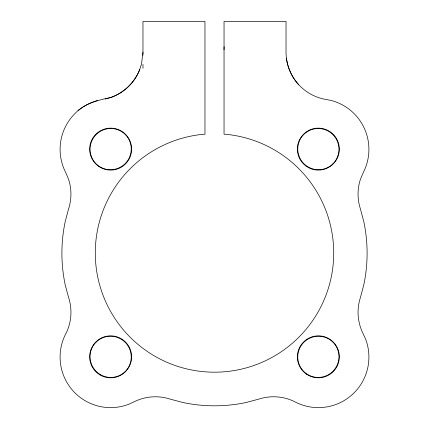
<?xml version="1.0" encoding="UTF-8"?>
<svg xmlns="http://www.w3.org/2000/svg" width="429" height="429" viewBox="0 0 429 429"><rect width="100%" height="100%" fill="white"/><g stroke="black" fill="none" stroke-linecap="round" stroke-linejoin="round"><path stroke-width="0.64" d="M139.72 69.573L141.511 63.948L142.97 52.252L142.97 21.45L204.965 21.45L204.965 134.186L199.56 134.695A119.219 119.219 0 0 0 113.841 316.854A119.219 119.219 0 0 0 315.159 316.854A119.219 119.219 0 0 0 229.445 134.695L224.04 134.186L224.04 21.45L286.03 21.45L286.03 52.252C286.122 65.996 292.262 79.826 302.815 88.642A47.903 47.903 0 0 0 323.766 99.035L331.44 100.525A50.547 50.547 0 0 1 363.395 172.302L360.387 179.386A47.689 47.689 0 0 0 360.387 208.859L363.765 221.482A152.601 152.601 0 0 1 363.765 284.942L360.398 297.581A47.689 47.689 0 0 0 362.189 331.714L365.551 338.953A50.547 50.547 0 0 1 295.409 402.107L292.986 400.89A47.689 47.689 0 0 0 258.853 399.099L246.23 402.477A152.601 152.601 0 0 1 182.775 402.477L170.131 399.109A47.689 47.689 0 0 0 135.998 400.901L128.759 404.263A50.547 50.547 0 0 1 65.605 334.121L66.822 331.697A47.689 47.689 0 0 0 68.613 297.565L65.235 284.942A152.601 152.601 0 0 1 65.235 221.487L68.602 208.843A47.689 47.689 0 0 0 68.602 179.37L65.605 172.302A50.547 50.547 0 0 1 74.898 113.61C84.298 103.421 97.957 100.214 110.913 97.431C123.949 92.841 134.701 82.448 139.72 69.573A47.903 47.903 0 0 1 105.234 99.035M78.014 110.151L78.829 110.071A50.547 50.547 0 0 1 97.56 100.525M142.97 52.161L142.97 55.234M142.97 64.371L142.97 68.35M298.573 84.54A47.903 47.903 0 0 1 286.4 58.146M224.045 49.844A20.737 1.989 84.5 0 1 224.131 46.67M306.746 374.308A20.983 20.983 0 0 0 339.301 358.151A20.983 20.983 0 0 0 309.03 338.036A20.983 20.983 0 0 0 306.746 374.308M305.673 165.83A20.983 20.983 0 0 0 339.178 151.743A20.983 20.983 0 0 0 310.226 129.773A20.983 20.983 0 0 0 305.673 165.83M99.029 166.591A20.983 20.983 0 0 0 131.585 150.434A20.983 20.983 0 0 0 101.314 130.319A20.983 20.983 0 0 0 99.029 166.591M100.15 375.005A20.983 20.983 0 0 0 131.623 356.831A20.983 20.983 0 0 0 100.15 338.658A20.983 20.983 0 0 0 100.15 375.005M96.016 342.203A20.748 20.533 45 0 0 96.123 371.348A20.748 20.533 45 0 0 125.273 371.46A20.748 20.533 45 0 0 125.161 342.315A20.748 20.533 45 0 0 96.016 342.203M303.732 371.46A20.748 20.533 -45 0 0 332.877 371.348A20.748 20.533 -45 0 0 332.99 342.203A20.748 20.533 -45 0 0 303.839 342.315A20.748 20.533 -45 0 0 303.732 371.46M332.99 163.744A20.748 20.533 45 0 0 332.877 134.599A20.748 20.533 45 0 0 303.732 134.486A20.748 20.533 45 0 0 303.839 163.631A20.748 20.533 45 0 0 332.99 163.744M125.273 134.486A20.748 20.533 -45 0 0 96.123 134.599A20.748 20.533 -45 0 0 96.016 163.744A20.748 20.533 -45 0 0 125.161 163.631A20.748 20.533 -45 0 0 125.273 134.486"/></g></svg>
